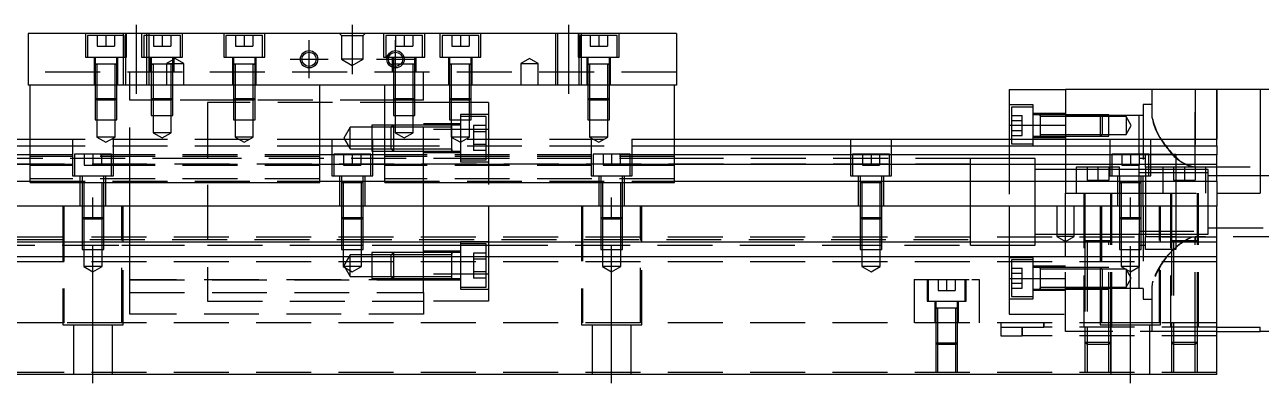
# Model space of a CAD drawing. Extents: x -20 to 626, y -284 to 102.
# Drawn here: x 124.2 to 410.3, y -239 to -156 of the extents above; entities that cross this region are included whole.
import ezdxf

# ---------------------------------------------------------------- set-up
doc = ezdxf.new("R2010")
doc.units = 0
doc.linetypes.add('CENTER', pattern=[50.8, 31.75, -6.35, 6.35, -6.35])
doc.linetypes.add('DASHED', pattern=[19.05, 12.7, -6.35])
doc.layers.get('0').update_dxf_attribs({"linetype": 'CONTINUOUS'})
doc.layers.add('CENTER', color=1, linetype='CENTER')

msp = doc.modelspace()

# ---------------------------------------------------------------- linework, layer by layer
at = {"color": 7, "linetype": 'CONTINUOUS'}
for p, q in [((125, -158.03), (125, -170.03)), ((275, -158.03), (125, -158.03)), ((275, -158.03), (275, -170.03)), ((209.9, -165.13), (209.9, -165.676966)), ((209.9, -165.676966), (209.9, -166.027498)), ((211.67033, -165.13), (211.229838, -165.13)), ((275, -170.03), (125, -170.03)), ((125.5, -192.53), (125.5, -170.03)), ((192.5, -192.53), (192.5, -170.03)), ((207.5, -192.53), (207.5, -170.03)), ((274.5, -192.53), (274.5, -170.03)), ((352, -171.03), (365, -171.03)), ((352, -171.03), (352, -179.24658)), ((400, -171.03), (365, -171.03)), ((365, -171.03), (365, -182.53)), ((400, -182.53), (400, -171.03)), ((410, -171.03), (400, -171.03)), ((410, -171.03), (410, -195.03)), ((445.5, -171.03), (410, -171.03)), ((352, -179.24658), (365, -179.24658)), ((352, -179.24658), (352, -182.53)), ((0, -182.53), (125.5, -182.53)), ((192.5, -182.53), (207.5, -182.53)), ((274.5, -182.53), (400, -182.53)), ((400, -184.069608), (400, -182.53)), ((0, -184.069608), (125.5, -184.069608)), ((192.5, -184.069608), (207.5, -184.069608)), ((274.5, -184.069608), (400, -184.069608)), ((400, -184.069608), (400, -186.15154)), ((125.5, -186.15154), (0, -186.15154)), ((125.5, -188.366666), (0, -188.366666)), ((207.5, -186.15154), (192.5, -186.15154)), ((207.5, -188.366666), (192.5, -188.366666)), ((400, -186.15154), (274.5, -186.15154)), ((400, -188.366666), (274.5, -188.366666)), ((400, -188.366666), (400, -186.15154)), ((400, -192.211934), (400, -188.366666)), ((0, -192.211934), (125.5, -192.211934)), ((125.5, -192.53), (192.5, -192.53)), ((192.5, -192.211934), (207.5, -192.211934)), ((207.5, -192.53), (274.5, -192.53)), ((274.5, -192.211934), (400, -192.211934)), ((400, -192.211934), (400, -198.03)), ((400, -195.03), (410, -195.03)), ((400, -198.03), (0, -198.03)), ((400, -206.33), (400, -198.03)), ((400, -206.33), (0, -206.33)), ((400, -209.73), (400, -206.33)), ((400, -209.73), (0, -209.73)), ((400, -237.03), (400, -209.73)), ((400, -226.03), (410, -226.03)), ((400, -227.03), (410, -227.03)), ((410, -227.03), (410, -226.03)), ((457.5, -227.03), (410, -227.03)), ((400, -237.03), (0, -237.03))]:
    msp.add_line(p, q, dxfattribs=at)
at = {"color": 3, "linetype": 'DASHED'}
for p, q in [((138.25, -158.03), (138.25, -163.53)), ((147.25, -158.53), (138.75, -158.53)), ((138.75, -158.53), (138.75, -163.53)), ((141, -158.53), (141, -161.03)), ((143, -158.53), (143, -161.03)), ((145, -158.53), (145, -161.03)), ((147.000006, -158.03), (147.000006, -170.03)), ((147.25, -163.53), (147.25, -158.53)), ((147.5, -158.03), (147.5, -170.03)), ((147.75, -163.53), (147.75, -158.03)), ((151.25, -158.03), (151.25, -163.53)), ((152.999994, -158.53), (151.75, -158.53)), ((151.75, -158.53), (151.75, -163.53)), ((152.5, -170.03), (152.5, -158.03)), ((152.999994, -170.03), (152.999994, -158.03)), ((160.25, -158.53), (152.999994, -158.53)), ((154, -158.53), (154, -161.03)), ((156, -158.53), (156, -161.03)), ((158, -158.53), (158, -161.03)), ((160.25, -163.53), (160.25, -158.53)), ((160.75, -163.53), (160.75, -158.03)), ((170.25, -158.03), (170.25, -163.53)), ((179.25, -158.53), (170.75, -158.53)), ((170.75, -158.53), (170.75, -163.53)), ((173, -158.53), (173, -161.03)), ((175, -158.53), (175, -161.03)), ((177, -158.53), (177, -161.03)), ((179.25, -163.53), (179.25, -158.53)), ((179.75, -163.53), (179.75, -158.03)), ((197.5, -158.53), (197, -158.03)), ((197.5, -158.53), (197.5, -164.03)), ((197.5, -158.53), (202.5, -158.53)), ((202.5, -158.53), (203, -158.03)), ((202.5, -164.03), (202.5, -158.53)), ((207.25, -158.03), (207.25, -163.53)), ((216.25, -158.53), (207.75, -158.53)), ((207.75, -158.53), (207.75, -163.53)), ((210, -158.53), (210, -161.03)), ((212, -158.53), (212, -161.03)), ((214, -158.53), (214, -161.03)), ((216.25, -163.53), (216.25, -158.53)), ((216.75, -163.53), (216.75, -158.03)), ((220.25, -158.03), (220.25, -163.53)), ((229.25, -158.53), (220.75, -158.53)), ((220.75, -158.53), (220.75, -163.53)), ((223, -158.53), (223, -161.03)), ((225, -158.53), (225, -161.03)), ((227, -158.53), (227, -161.03)), ((229.25, -163.53), (229.25, -158.53)), ((229.75, -163.53), (229.75, -158.03)), ((247.000006, -158.03), (247.000006, -170.03)), ((247.5, -158.03), (247.5, -170.03)), ((252.25, -158.03), (252.25, -163.53)), ((252.5, -170.03), (252.5, -158.03)), ((261.25, -158.53), (252.75, -158.53)), ((252.75, -158.53), (252.75, -163.53)), ((252.999994, -170.03), (252.999994, -158.03)), ((255, -158.53), (255, -161.03)), ((257, -158.53), (257, -161.03)), ((259, -158.53), (259, -161.03)), ((261.25, -163.53), (261.25, -158.53)), ((261.75, -163.53), (261.75, -158.03)), ((141, -161.03), (143, -161.03)), ((143, -161.03), (145, -161.03)), ((154, -161.03), (156, -161.03)), ((156, -161.03), (158, -161.03)), ((173, -161.03), (175, -161.03)), ((175, -161.03), (177, -161.03)), ((210, -161.03), (212, -161.03)), ((212, -161.03), (214, -161.03)), ((223, -161.03), (225, -161.03)), ((225, -161.03), (227, -161.03)), ((255, -161.03), (257, -161.03)), ((257, -161.03), (259, -161.03)), ((138.25, -163.53), (147.75, -163.53)), ((140.25, -163.53), (140.25, -170.03)), ((140.5, -163.53), (140.5, -165.13)), ((140.5, -165.125), (140.5, -165.13)), ((140.5, -165.13), (140.757448, -165.13)), ((140.757468, -165.13), (140.5, -165.13)), ((140.5, -165.13), (140.5, -165.135)), ((140.5, -165.13), (140.5, -170.02998)), ((145.242552, -165.13), (140.757468, -165.13)), ((140.9, -165.13), (140.9, -170.02998)), ((145.1, -170.02998), (145.1, -165.13)), ((145.5, -165.13), (145.242552, -165.13)), ((145.242602, -165.13), (145.5, -165.13)), ((145.5, -165.13), (145.5, -163.53)), ((145.5, -165.13), (145.5, -165.125)), ((145.5, -165.135), (145.5, -165.13)), ((145.5, -170.02998), (145.5, -165.13)), ((145.75, -170.03), (145.75, -163.53)), ((151.25, -163.53), (160.75, -163.53)), ((153.25, -163.53), (153.25, -167.03)), ((153.5, -163.53), (153.5, -165.13)), ((153.5, -165.125), (153.5, -165.13)), ((153.5, -165.13), (153.757448, -165.13)), ((153.757468, -165.13), (153.5, -165.13)), ((153.5, -165.13), (153.5, -165.135)), ((153.5, -165.13), (153.5, -167.02998)), ((158.5, -165.13), (153.757468, -165.13)), ((153.9, -165.13), (153.9, -167.02998)), ((159, -163.8753), (157, -165.03)), ((157, -165.03), (159, -165.03)), ((157, -165.03), (157, -170.03)), ((158.1, -167.02998), (158.1, -165.13)), ((158.5, -165.13), (158.5, -163.53)), ((158.5, -165.13), (158.5, -165.125)), ((158.5, -165.135), (158.5, -165.13)), ((158.5, -167.02998), (158.5, -165.13)), ((158.75, -167.03), (158.75, -163.53)), ((161, -165.03), (159, -163.8753)), ((159, -165.03), (161, -165.03)), ((161, -170.03), (161, -165.03)), ((170.25, -163.53), (179.75, -163.53)), ((172.25, -163.53), (172.25, -170.03)), ((172.5, -163.53), (172.5, -165.13)), ((172.5, -165.125), (172.5, -165.13)), ((172.5, -165.13), (172.757448, -165.13)), ((172.757468, -165.13), (172.5, -165.13)), ((172.5, -165.13), (172.5, -170.02998)), ((172.5, -165.13), (172.5, -165.135)), ((177.242552, -165.13), (172.757468, -165.13)), ((172.9, -165.13), (172.9, -170.02998)), ((177.1, -170.02998), (177.1, -165.13)), ((177.5, -165.13), (177.242552, -165.13)), ((177.242602, -165.13), (177.5, -165.13)), ((177.5, -165.13), (177.5, -163.53)), ((177.5, -165.13), (177.5, -165.125)), ((177.5, -170.02998), (177.5, -165.13)), ((177.5, -165.135), (177.5, -165.13)), ((177.75, -170.03), (177.75, -163.53)), ((202.5, -164.03), (197.5, -164.03)), ((197.5, -164.03), (200, -165.473376)), ((200, -165.473376), (202.5, -164.03)), ((207.25, -163.53), (216.75, -163.53)), ((209.25, -163.53), (209.25, -167.03)), ((209.5, -163.53), (209.5, -165.13)), ((209.5, -165.125), (209.5, -165.13)), ((209.757468, -165.13), (209.5, -165.13)), ((209.5, -165.13), (209.5, -165.135)), ((209.5, -165.13), (209.5, -165.602418)), ((209.5, -165.602418), (209.5, -165.966492)), ((211.229562, -165.13), (209.757468, -165.13)), ((211.669968, -165.13), (211.229562, -165.13)), ((214.242552, -165.13), (211.669968, -165.13)), ((214.1, -167.02998), (214.1, -165.13)), ((214.5, -165.13), (214.242552, -165.13)), ((214.5, -165.13), (214.5, -163.53)), ((214.5, -165.13), (214.5, -165.125)), ((214.5, -165.135), (214.5, -165.13)), ((214.5, -167.02998), (214.5, -165.13)), ((214.75, -167.03), (214.75, -163.53)), ((220.25, -163.53), (229.75, -163.53)), ((222.25, -163.53), (222.25, -170.03)), ((222.5, -163.53), (222.5, -165.13)), ((222.5, -165.125), (222.5, -165.13)), ((222.5, -165.13), (222.757448, -165.13)), ((222.757468, -165.13), (222.5, -165.13)), ((222.5, -165.13), (222.5, -165.135)), ((222.5, -165.13), (222.5, -170.02998)), ((227.242552, -165.13), (222.757468, -165.13)), ((222.9, -165.13), (222.9, -170.02998)), ((227.1, -170.02998), (227.1, -165.13)), ((227.5, -165.13), (227.242552, -165.13)), ((227.242602, -165.13), (227.5, -165.13)), ((227.5, -165.13), (227.5, -163.53)), ((227.5, -165.13), (227.5, -165.125)), ((227.5, -165.135), (227.5, -165.13)), ((227.5, -170.02998), (227.5, -165.13)), ((227.75, -170.03), (227.75, -163.53)), ((241, -163.8753), (239, -165.03)), ((239, -165.03), (241, -165.03)), ((239, -165.03), (239, -170.03)), ((243, -165.03), (241, -163.8753)), ((241, -165.03), (243, -165.03)), ((243, -170.03), (243, -165.03)), ((252.25, -163.53), (261.75, -163.53)), ((254.25, -163.53), (254.25, -170.03)), ((254.5, -163.53), (254.5, -165.13)), ((254.5, -165.125), (254.5, -165.13)), ((254.5, -165.13), (254.757448, -165.13)), ((254.757468, -165.13), (254.5, -165.13)), ((254.5, -165.13), (254.5, -165.135)), ((254.5, -165.13), (254.5, -170.02998)), ((259.242552, -165.13), (254.757468, -165.13)), ((254.9, -165.13), (254.9, -170.02998)), ((259.1, -170.02998), (259.1, -165.13)), ((259.5, -165.13), (259.242552, -165.13)), ((259.242602, -165.13), (259.5, -165.13)), ((259.5, -165.13), (259.5, -163.53)), ((259.5, -165.13), (259.5, -165.125)), ((259.5, -165.135), (259.5, -165.13)), ((259.5, -170.02998), (259.5, -165.13)), ((259.75, -170.03), (259.75, -163.53)), ((275, -167.03), (125, -167.03)), ((148.5, -170.03), (148.5, -167.03)), ((153.5, -167.03), (153.5, -173.13)), ((153.500006, -167.03), (153.500006, -173.13)), ((153.9, -167.03), (153.9, -173.53)), ((158.1, -173.53), (158.1, -167.03)), ((158.499994, -173.13), (158.499994, -167.03)), ((158.5, -173.13), (158.5, -167.03)), ((209.5, -165.966492), (209.5, -167.02998)), ((209.5, -167.03), (209.5, -173.13)), ((209.500006, -167.03), (209.500006, -173.13)), ((209.9, -166.027498), (209.9, -167.02998)), ((209.9, -167.03), (209.9, -173.53)), ((214.1, -170.03), (214.1, -167.03)), ((214.499994, -170.03), (214.499994, -167.03)), ((214.5, -170.03), (214.5, -167.03)), ((216.5, -170.03), (216.5, -167.03)), ((140.5, -170.03), (140.5, -173.13)), ((140.500006, -170.03), (140.500006, -173.130006)), ((140.9, -170.03), (140.9, -173.53)), ((145.1, -173.53), (145.1, -170.03)), ((145.499994, -173.130006), (145.499994, -170.03)), ((145.5, -173.13), (145.5, -170.03)), ((148.5, -192.53), (148.5, -170.03)), ((172.5, -170.03), (172.5, -173.13)), ((172.500006, -170.03), (172.500006, -173.130006)), ((172.9, -170.03), (172.9, -173.53)), ((177.1, -173.53), (177.1, -170.03)), ((177.499994, -173.130006), (177.499994, -170.03)), ((177.5, -173.13), (177.5, -170.03)), ((214.1, -173.53), (214.1, -170.03)), ((214.499994, -173.130006), (214.499994, -170.03)), ((214.5, -173.13), (214.5, -170.03)), ((216.5, -192.53), (216.5, -170.03)), ((222.5, -170.03), (222.5, -173.13)), ((222.500006, -170.03), (222.500006, -173.130006)), ((222.9, -170.03), (222.9, -173.53)), ((227.1, -173.53), (227.1, -170.03)), ((227.499994, -173.130006), (227.499994, -170.03)), ((227.5, -173.13), (227.5, -170.03)), ((254.5, -170.03), (254.5, -173.13)), ((254.500006, -170.03), (254.500006, -173.130006)), ((254.9, -170.03), (254.9, -173.53)), ((259.1, -173.53), (259.1, -170.03)), ((259.499994, -173.130006), (259.499994, -170.03)), ((259.5, -173.13), (259.5, -170.03)), ((385, -171.03), (385, -177.402214)), ((395, -188.952252), (395, -171.03)), ((395, -171.03), (395, -188.952252)), ((400, -171.03), (400, -182.53)), ((140.5, -173.13), (145.5, -173.13)), ((140.5, -173.13), (140.9, -173.53)), ((140.500006, -173.13002), (140.500006, -178.03)), ((145.1, -173.53), (140.9, -173.53)), ((140.9, -173.53002), (140.9, -178.03)), ((145.1, -173.53), (145.5, -173.13)), ((145.1, -178.03), (145.1, -173.53002)), ((145.499994, -178.03), (145.499994, -173.13002)), ((153.9, -173.53), (148.5, -173.53)), ((153.5, -173.13), (158.5, -173.13)), ((153.5, -173.13), (153.9, -173.53)), ((153.500006, -173.13002), (153.500006, -177.03)), ((158.1, -173.53), (153.9, -173.53)), ((153.9, -173.53002), (153.9, -177.03)), ((158.1, -173.53), (158.5, -173.13)), ((172.9, -173.53), (158.1, -173.53)), ((158.1, -177.03), (158.1, -173.53002)), ((158.499994, -177.03), (158.499994, -173.13002)), ((166.5, -174.03), (166.5, -220.03)), ((214.499994, -174.03), (166.5, -174.03)), ((172.5, -173.13), (177.5, -173.13)), ((172.5, -173.13), (172.9, -173.53)), ((172.500006, -173.13002), (172.500006, -178.03)), ((177.1, -173.53), (172.9, -173.53)), ((172.9, -173.53002), (172.9, -178.03)), ((177.1, -173.53), (177.5, -173.13)), ((209.9, -173.53), (177.1, -173.53)), ((177.1, -178.03), (177.1, -173.53002)), ((177.499994, -178.03), (177.499994, -173.13002)), ((209.5, -173.13), (214.5, -173.13)), ((209.5, -173.13), (209.9, -173.53)), ((209.500006, -173.13002), (209.500006, -177.03)), ((214.1, -173.53), (209.9, -173.53)), ((209.9, -173.53002), (209.9, -177.03)), ((214.1, -173.53), (214.5, -173.13)), ((216.5, -173.53), (214.1, -173.53)), ((214.1, -177.03), (214.1, -173.53002)), ((214.499994, -177.03), (214.499994, -173.13002)), ((216.5, -174.03), (214.499994, -174.03)), ((222.500006, -174.03), (216.5, -174.03)), ((222.5, -173.13), (227.5, -173.13)), ((222.5, -173.13), (222.9, -173.53)), ((222.500006, -173.13002), (222.500006, -178.03)), ((227.499994, -174.03), (222.500006, -174.03)), ((227.1, -173.53), (222.9, -173.53)), ((222.9, -173.53002), (222.9, -178.03)), ((227.1, -173.53), (227.5, -173.13)), ((227.1, -178.03), (227.1, -173.53002)), ((227.499994, -178.03), (227.499994, -173.13002)), ((231.5, -174.03), (227.499994, -174.03)), ((231.5, -174.03), (231.5, -180.2968)), ((254.5, -173.13), (259.5, -173.13)), ((254.5, -173.13), (254.9, -173.53)), ((254.500006, -173.13002), (254.500006, -178.03)), ((259.1, -173.53), (254.9, -173.53)), ((254.9, -173.53002), (254.9, -178.03)), ((259.1, -173.53), (259.5, -173.13)), ((259.1, -178.03), (259.1, -173.53002)), ((259.499994, -178.03), (259.499994, -173.13002)), ((153.500006, -177.03), (158.499994, -177.03)), ((153.9, -177.03), (153.9, -181.03)), ((158.1, -181.03), (158.1, -177.03)), ((209.500006, -177.03), (214.499994, -177.03)), ((209.9, -177.03), (209.9, -181.03)), ((214.1, -181.03), (214.1, -177.03)), ((225, -176.78), (225, -187.78)), ((231.5, -176.78), (225, -176.78)), ((227.499994, -177.28), (225, -177.28)), ((231, -177.28), (227.499994, -177.28)), ((231, -187.28), (231, -177.28)), ((357.5, -174.60233), (352, -174.60233)), ((352.5, -175.10233), (352.5, -179.35233)), ((357.5, -175.10233), (352.5, -175.10233)), ((352.5, -177.04293), (355, -177.04293)), ((355, -178.19763), (355, -177.04293)), ((357.5, -179.35233), (357.5, -174.60233)), ((365, -176.60233), (357.5, -176.60233)), ((359.1, -176.85233), (357.5, -176.85233)), ((359.1, -176.85233), (359.095, -176.85233)), ((359.1, -176.852326), (359.1, -176.853182)), ((359.1, -176.85233), (359.1, -177.10978)), ((359.1, -177.109798), (359.1, -176.85233)), ((364.99998, -176.85233), (359.1, -176.85233)), ((359.105, -176.85233), (359.1, -176.85233)), ((359.1, -177.10978), (359.1, -179.35233)), ((364.99998, -177.25233), (359.1, -177.25233)), ((373.1, -176.85233), (365, -176.85233)), ((373.100006, -176.852336), (365, -176.852336)), ((373.27767, -177.03), (365, -177.03)), ((373.5, -177.25233), (365, -177.25233)), ((373.1, -179.35233), (373.1, -176.85233)), ((373.5, -177.25233), (373.1, -176.85233)), ((375, -176.852336), (373.10002, -176.852336)), ((375, -177.03), (373.27767, -177.03)), ((373.5, -177.25233), (373.5, -181.45233)), ((375, -177.25233), (373.50002, -177.25233)), ((375, -181.852326), (375, -176.852336)), ((382, -177.03), (375, -177.03)), ((379, -177.25233), (375, -177.25233)), ((379, -177.25233), (379, -181.45233)), ((380.212436, -179.35233), (379, -177.25233)), ((382, -186.03), (382, -177.03)), ((383, -177.03), (382, -177.03)), ((383, -174.53), (383, -191.03)), ((385, -174.53), (383, -174.53)), ((140.500006, -178.03), (145.499994, -178.03)), ((140.9, -178.03), (140.9, -182.03)), ((145.1, -182.03), (145.1, -178.03)), ((172.500006, -178.03), (177.499994, -178.03)), ((172.9, -178.03), (172.9, -182.03)), ((177.1, -182.03), (177.1, -178.03)), ((199.5, -179.78), (198.056624, -182.28)), ((199.5, -184.78), (199.5, -179.78)), ((204.5, -179.78), (199.5, -179.78)), ((204.5, -179.280006), (204.5, -185.279994)), ((209.49998, -179.280006), (204.5, -179.280006)), ((208.99998, -179.78), (204.5, -179.78)), ((209.5, -179.28), (209, -179.78)), ((209, -184.78), (209, -179.78)), ((216.5, -179.78), (209, -179.78)), ((209.5, -179.28), (209.5, -185.28)), ((216.5, -179.28), (209.5, -179.28)), ((216.5, -179.280006), (209.5, -179.280006)), ((225, -178.98), (216.5, -178.98)), ((223.005, -179.28), (216.50002, -179.28)), ((223, -179.78), (216.50002, -179.78)), ((222.500006, -178.03), (227.499994, -178.03)), ((222.9, -178.03), (222.9, -182.03)), ((225, -179.28), (222.995, -179.28)), ((223, -179.78), (223, -179.279994)), ((223, -182.28), (223, -179.279994)), ((223, -185.280006), (223, -179.279994)), ((223, -184.78), (223, -179.78)), ((227.1, -182.03), (227.1, -178.03)), ((228, -179.393248), (228, -180.836624)), ((231, -179.393248), (228, -179.393248)), ((254.500006, -178.03), (259.499994, -178.03)), ((254.9, -178.03), (254.9, -182.03)), ((259.1, -182.03), (259.1, -178.03)), ((352.5, -178.19763), (355, -178.19763)), ((352.5, -179.35233), (352.5, -182.53)), ((355, -180.507032), (355, -178.19763)), ((357.5, -184.10233), (357.5, -179.35233)), ((359.1, -179.2023), (359.1, -179.48317)), ((359.1, -179.35233), (359.1, -181.119324)), ((373.1, -181.85233), (373.1, -179.35233)), ((379, -181.45233), (380.212436, -179.35233)), ((125.5, -182.53), (192.5, -182.53)), ((135.25, -182.53), (135.25, -191.03)), ((145.1, -182.03), (140.9, -182.03)), ((140.9, -182.03), (143, -183.242436)), ((143, -183.242436), (145.1, -182.03)), ((144.75, -191.03), (144.75, -182.53)), ((158.1, -181.03), (153.9, -181.03)), ((153.9, -181.03), (156, -182.242436)), ((156, -182.242436), (158.1, -181.03)), ((177.1, -182.03), (172.9, -182.03)), ((172.9, -182.03), (175, -183.242436)), ((175, -183.242436), (177.1, -182.03)), ((195.25, -182.53), (195.25, -191.03)), ((198.056624, -182.28), (199.5, -184.78)), ((204.75, -191.03), (204.75, -182.53)), ((207.5, -182.53), (274.5, -182.53)), ((214.1, -181.03), (209.9, -181.03)), ((209.9, -181.03), (212, -182.242436)), ((212, -182.242436), (214.1, -181.03)), ((231.5, -180.2968), (216.5, -180.2968)), ((227.1, -182.03), (222.9, -182.03)), ((222.9, -182.03), (225, -183.242436)), ((223, -184.930204), (223, -182.031394)), ((225, -183.242436), (227.1, -182.03)), ((231, -180.836624), (228, -180.836624)), ((228, -180.836624), (228, -183.723376)), ((231.5, -180.2968), (231.5, -198.03)), ((259.1, -182.03), (254.9, -182.03)), ((254.9, -182.03), (257, -183.242436)), ((255.25, -182.53), (255.25, -191.03)), ((257, -183.242436), (259.1, -182.03)), ((264.75, -191.03), (264.75, -182.53)), ((315.25, -182.53), (315.25, -191.03)), ((324.75, -191.03), (324.75, -182.53)), ((352, -182.53), (352, -198.03)), ((352.5, -180.507032), (355, -180.507032)), ((352.5, -181.661732), (355, -181.661732)), ((352.5, -182.53), (352.5, -183.60233)), ((355, -181.661732), (355, -180.507032)), ((357.5, -181.85233), (359.1, -181.85233)), ((357.5, -182.10233), (365, -182.10233)), ((359.095, -181.85233), (359.1, -181.85233)), ((359.1, -181.119324), (359.1, -181.594932)), ((359.1, -181.119328), (359.1, -181.852336)), ((359.1, -181.45233), (364.99998, -181.45233)), ((359.1, -181.594932), (359.1, -181.85233)), ((359.1, -181.85233), (364.99998, -181.85233)), ((359.1, -181.85233), (359.105, -181.85233)), ((365, -181.45233), (373.5, -181.45233)), ((365, -181.852326), (373.1, -181.852326)), ((365, -181.85233), (373.1, -181.85233)), ((365, -182.53), (365, -195.03)), ((373.1, -181.85233), (373.5, -181.45233)), ((373.10002, -181.852326), (375, -181.852326)), ((373.50002, -181.45233), (375, -181.45233)), ((375, -181.45233), (379, -181.45233)), ((375.25, -182.53), (375.25, -191.03)), ((384.75, -191.03), (384.75, -182.53)), ((125.5, -184.069608), (192.5, -184.069608)), ((199.5, -184.78), (204.5, -184.78)), ((204.5, -184.78), (208.99998, -184.78)), ((204.5, -185.279994), (209.49998, -185.279994)), ((207.5, -184.069608), (274.5, -184.069608)), ((209, -184.78), (209.5, -185.28)), ((209, -184.78), (216.5, -184.78)), ((209.5, -185.279994), (216.5, -185.279994)), ((209.5, -185.28), (216.5, -185.28)), ((216.5, -185.58), (225, -185.58)), ((216.50002, -184.78), (223, -184.78)), ((216.50002, -185.28), (223.005, -185.28)), ((222.995, -185.28), (225, -185.28)), ((223, -185.280006), (223, -184.78)), ((223, -185.28), (223, -184.930204)), ((223, -184.930204), (223, -185.28)), ((231, -183.723376), (228, -183.723376)), ((228, -183.723376), (228, -185.166752)), ((231, -185.166752), (228, -185.166752)), ((352, -184.10233), (357.5, -184.10233)), ((352.5, -183.60233), (357.5, -183.60233)), ((343, -188.28), (25, -188.28)), ((125.5, -187.03), (28, -187.03)), ((192.5, -186.15154), (125.5, -186.15154)), ((192.5, -186.55668), (125.5, -186.55668)), ((166.49998, -187.03), (125.5, -187.03)), ((192.5, -188.366666), (125.5, -188.366666)), ((192.5, -188.61), (125.5, -188.61)), ((144.25, -186.03), (135.75, -186.03)), ((135.75, -186.03), (135.75, -191.03)), ((138, -186.03), (138, -188.53)), ((138, -188.53), (140, -188.53)), ((140, -186.03), (140, -188.53)), ((140, -188.53), (142, -188.53)), ((142, -186.03), (142, -188.53)), ((144.25, -191.03), (144.25, -186.03)), ((231.5, -187.03), (166.5, -187.03)), ((204.25, -186.03), (195.75, -186.03)), ((195.75, -186.03), (195.75, -191.03)), ((198, -186.03), (198, -188.53)), ((198, -188.53), (200, -188.53)), ((200, -186.03), (200, -188.53)), ((200, -188.53), (202, -188.53)), ((202, -186.03), (202, -188.53)), ((204.25, -191.03), (204.25, -186.03)), ((274.5, -186.15154), (207.5, -186.15154)), ((274.5, -186.55668), (207.5, -186.55668)), ((274.5, -188.366666), (207.5, -188.366666)), ((274.5, -188.61), (207.5, -188.61)), ((225, -187.28), (231, -187.28)), ((225, -187.78), (231.5, -187.78)), ((274.5, -187.03), (231.50002, -187.03)), ((264.25, -186.03), (255.75, -186.03)), ((255.75, -186.03), (255.75, -191.03)), ((258, -186.03), (258, -188.53)), ((258, -188.53), (260, -188.53)), ((260, -186.03), (260, -188.53)), ((260, -188.53), (262, -188.53)), ((262, -186.03), (262, -188.53)), ((264.25, -191.03), (264.25, -186.03)), ((343, -187.03), (274.5, -187.03)), ((324.25, -186.03), (315.75, -186.03)), ((315.75, -186.03), (315.75, -191.03)), ((318, -186.03), (318, -188.53)), ((318, -188.53), (320, -188.53)), ((320, -186.03), (320, -188.53)), ((320, -188.53), (322, -188.53)), ((322, -186.03), (322, -188.53)), ((324.25, -191.03), (324.25, -186.03)), ((343, -187.03), (342.995, -187.03)), ((343, -187.030502), (343, -187.03)), ((352, -187.03), (343, -187.03)), ((343.005, -187.03), (343, -187.03)), ((343, -197.230066), (343, -187.030502)), ((358, -187.03), (352, -187.03)), ((358, -197.03), (358, -187.03)), ((384.25, -186.03), (375.75, -186.03)), ((375.75, -186.03), (375.75, -191.03)), ((378, -186.03), (378, -188.53)), ((378, -188.53), (380, -188.53)), ((380, -186.03), (380, -188.53)), ((380, -188.53), (382, -188.53)), ((382, -186.03), (382, -188.53)), ((383.5, -187.03), (382, -187.03)), ((382, -191.03), (382, -188.53)), ((383.5, -189.03), (383.5, -186.03)), ((384.25, -186.03), (390.5, -186.03)), ((384.25, -191.03), (384.25, -186.03)), ((390.5, -186.03), (390.5, -189.03)), ((135.25, -191.03), (144.75, -191.03)), ((137, -191.03), (137, -198.03)), ((137.5, -191.03), (137.5, -192.63)), ((142.5, -192.63), (142.5, -191.03)), ((143, -198.03), (143, -191.03)), ((195.25, -191.03), (204.75, -191.03)), ((197, -191.03), (197, -198.03)), ((197.5, -191.03), (197.5, -192.63)), ((202.5, -192.63), (202.5, -191.03)), ((203, -198.03), (203, -191.03)), ((255.25, -191.03), (264.75, -191.03)), ((257, -191.03), (257, -198.03)), ((257.5, -191.03), (257.5, -192.63)), ((262.5, -192.63), (262.5, -191.03)), ((263, -198.03), (263, -191.03)), ((315.25, -191.03), (324.75, -191.03)), ((317, -191.03), (317, -198.03)), ((317.5, -191.03), (317.5, -192.63)), ((322.5, -192.63), (322.5, -191.03)), ((323, -198.03), (323, -191.03)), ((365, -189.53), (358, -189.53)), ((367.5, -189.53), (365, -189.53)), ((375.75, -189.03), (367.5, -189.03)), ((367.5, -189.03), (367.5, -195.03)), ((375.75, -189.53), (367.5, -189.53)), ((370, -189.03), (370, -192.03)), ((372.5, -189.03), (372.5, -192.03)), ((375, -189.03), (375, -192.03)), ((375.25, -191.03), (384.75, -191.03)), ((377.5, -189.03), (375.75, -189.03)), ((377.5, -189.53), (375.75, -189.53)), ((377, -191.03), (377, -198.03)), ((377.5, -191.03), (377.5, -189.03)), ((382, -189.53), (377.5, -189.53)), ((377.5, -191.03), (377.5, -192.63)), ((382, -189.53), (381.995, -189.53)), ((382.005, -189.53), (382, -189.53)), ((383.5, -189.53), (382, -189.53)), ((383.5, -190.28), (382, -190.28)), ((382, -192.628864), (382, -191.03)), ((382.5, -192.63), (382.5, -191.03)), ((383, -198.03), (383, -191.03)), ((384.25, -189.03), (383.5, -189.03)), ((383.5, -189.03), (383.5, -191.03)), ((384.25, -189.53), (383.5, -189.53)), ((384.25, -190.28), (383.5, -190.28)), ((383.5, -191.03), (383.5, -195.03)), ((387.5, -189.03), (384.25, -189.03)), ((387.5, -189.53), (384.25, -189.53)), ((387.5, -190.28), (384.25, -190.28)), ((397.5, -189.03), (387.5, -189.03)), ((387.5, -189.03), (387.5, -195.03)), ((390.5, -189.53), (387.5, -189.53)), ((390.5, -190.28), (387.5, -190.28)), ((390, -189.03), (390, -192.03)), ((390.5, -189.03), (390.5, -195.03)), ((397.5, -189.53), (390.5, -189.53)), ((397.5, -190.28), (390.5, -190.28)), ((392.5, -189.03), (392.5, -192.03)), ((395, -188.952252), (435.5, -188.952252)), ((395, -189.03), (395, -192.03)), ((397.5, -195.03), (397.5, -189.03)), ((398, -189.53), (397.5, -189.53)), ((398, -190.28), (397.5, -190.28)), ((398, -195.03), (398, -189.53)), ((400, -191.03), (398, -191.03)), ((410, -191.03), (400, -191.03)), ((418, -191.03), (410, -191.03)), ((192.5, -191.707372), (125.5, -191.707372)), ((125.5, -192.211934), (192.5, -192.211934)), ((137.5, -192.625), (137.5, -192.63)), ((137.757468, -192.63), (137.5, -192.63)), ((137.5, -192.63), (137.5, -198.02998)), ((137.5, -192.63), (137.5, -192.635)), ((142.242552, -192.63), (137.757468, -192.63)), ((137.9, -192.63), (137.9, -198.02998)), ((142.1, -198.02998), (142.1, -192.63)), ((142.5, -192.63), (142.242552, -192.63)), ((142.5, -192.63), (142.5, -192.625)), ((142.5, -198.02998), (142.5, -192.63)), ((142.5, -192.635), (142.5, -192.63)), ((148.5, -198.03), (148.5, -192.53)), ((197.5, -192.625), (197.5, -192.63)), ((197.757468, -192.63), (197.5, -192.63)), ((197.5, -192.63), (197.5, -198.02998)), ((197.5, -192.63), (197.5, -192.635)), ((202.242552, -192.63), (197.757468, -192.63)), ((197.9, -192.63), (197.9, -198.02998)), ((202.1, -198.02998), (202.1, -192.63)), ((202.5, -192.63), (202.242552, -192.63)), ((202.5, -192.63), (202.5, -192.625)), ((202.5, -198.02998), (202.5, -192.63)), ((202.5, -192.635), (202.5, -192.63)), ((274.5, -191.707372), (207.5, -191.707372)), ((207.5, -192.211934), (274.5, -192.211934)), ((216.5, -198.03), (216.5, -192.53)), ((257.5, -192.625), (257.5, -192.63)), ((257.757468, -192.63), (257.5, -192.63)), ((257.5, -192.63), (257.5, -198.02998)), ((257.5, -192.63), (257.5, -192.635)), ((262.242552, -192.63), (257.757468, -192.63)), ((257.9, -192.63), (257.9, -198.02998)), ((262.1, -198.02998), (262.1, -192.63)), ((262.5, -192.63), (262.242552, -192.63)), ((262.5, -192.63), (262.5, -192.625)), ((262.5, -198.02998), (262.5, -192.63)), ((262.5, -192.635), (262.5, -192.63)), ((317.5, -192.625), (317.5, -192.63)), ((317.757468, -192.63), (317.5, -192.63)), ((317.5, -192.63), (317.5, -198.02998)), ((317.5, -192.63), (317.5, -192.635)), ((322.242552, -192.63), (317.757468, -192.63)), ((317.9, -192.63), (317.9, -198.02998)), ((322.1, -198.02998), (322.1, -192.63)), ((322.5, -192.63), (322.242552, -192.63)), ((322.5, -192.63), (322.5, -192.625)), ((322.5, -198.02998), (322.5, -192.63)), ((322.5, -192.635), (322.5, -192.63)), ((370, -192.03), (372.5, -192.03)), ((372.5, -192.03), (375, -192.03)), ((377.5, -192.625), (377.5, -192.63)), ((377.5, -192.63), (377.757448, -192.63)), ((377.757468, -192.63), (377.5, -192.63)), ((377.5, -192.63), (377.5, -198.02998)), ((377.5, -192.63), (377.5, -192.635)), ((382.242552, -192.63), (377.757468, -192.63)), ((377.9, -192.63), (377.9, -198.02998)), ((382, -195.03), (382, -192.628864)), ((382.1, -198.02998), (382.1, -192.63)), ((382.5, -192.63), (382.242552, -192.63)), ((382.242602, -192.63), (382.5, -192.63)), ((382.5, -192.63), (382.5, -192.625)), ((382.5, -198.02998), (382.5, -192.63)), ((382.5, -192.635), (382.5, -192.63)), ((390, -192.03), (392.5, -192.03)), ((392.5, -192.03), (395, -192.03)), ((343, -207.03), (343, -197.230066)), ((358, -198.03), (358, -197.03)), ((365, -198.03), (365, -195.03)), ((365, -195.03), (377.5, -195.03)), ((369.25, -195.03), (369.25, -226.03)), ((369.5, -195.03), (369.5, -198.03)), ((375.5, -206.035), (375.5, -195.03)), ((375.75, -226.03), (375.75, -195.03)), ((377.5, -195.03), (377.9, -195.03)), ((377.9, -195.03), (382.1, -195.03)), ((382, -197.03), (382, -195.03)), ((382, -217.03), (382, -197.03)), ((382.1, -195.03), (382.5, -195.03)), ((382.5, -195.03), (400, -195.03)), ((383.5, -195.03), (383.5, -205.03)), ((389.25, -195.03), (389.25, -226.03)), ((389.5, -195.03), (389.5, -206.035)), ((390.5, -195.03), (390.5, -205.03)), ((395.5, -206.035), (395.5, -195.03)), ((395.75, -226.03), (395.75, -195.03)), ((398, -197.03), (398, -195.03)), ((398, -204.53), (398, -197.03)), ((133, -198.03), (133, -225.53)), ((133.291796, -198.03), (133.291796, -225.03)), ((137.5, -198.03), (137.5, -200.63)), ((137.500006, -198.03), (137.500006, -200.630006)), ((137.9, -198.03), (137.9, -201.03)), ((142.1, -201.03), (142.1, -198.03)), ((142.499994, -200.630006), (142.499994, -198.03)), ((142.5, -200.63), (142.5, -198.03)), ((146.708204, -225.03), (146.708204, -198.03)), ((147, -225.53), (147, -198.03)), ((148.5, -206.33), (148.5, -198.03)), ((197.5, -198.03), (197.5, -200.63)), ((197.500006, -198.03), (197.500006, -200.630006)), ((197.9, -198.03), (197.9, -201.03)), ((202.1, -201.03), (202.1, -198.03)), ((202.499994, -200.630006), (202.499994, -198.03)), ((202.5, -200.63), (202.5, -198.03)), ((216.5, -206.33), (216.5, -198.03)), ((231.5, -198.03), (231.5, -201.03)), ((253, -198.03), (253, -225.53)), ((253.291796, -198.03), (253.291796, -225.03)), ((257.5, -198.03), (257.5, -200.63)), ((257.500006, -198.03), (257.500006, -200.630006)), ((257.9, -198.03), (257.9, -201.03)), ((262.1, -201.03), (262.1, -198.03)), ((262.499994, -200.630006), (262.499994, -198.03)), ((262.5, -200.63), (262.5, -198.03)), ((266.708204, -225.03), (266.708204, -198.03)), ((267, -225.53), (267, -198.03)), ((317.5, -198.03), (317.5, -200.63)), ((317.500006, -198.03), (317.500006, -200.630006)), ((317.9, -198.03), (317.9, -201.03)), ((322.1, -201.03), (322.1, -198.03)), ((322.499994, -200.630006), (322.499994, -198.03)), ((322.5, -200.63), (322.5, -198.03)), ((352, -198.03), (352, -206.33)), ((358, -206.33), (358, -198.03)), ((363, -198.03), (363, -205.03)), ((365, -206.33), (365, -198.03)), ((367, -205.03), (367, -198.03)), ((369.5, -198.03), (369.5, -206.03)), ((373, -198.03), (373, -225.53)), ((373.291796, -198.03), (373.291796, -225.03)), ((377.5, -198.03), (377.5, -200.63)), ((377.500006, -198.03), (377.500006, -200.630006)), ((377.9, -198.03), (377.9, -201.03)), ((382.1, -201.03), (382.1, -198.03)), ((382.499994, -200.630006), (382.499994, -198.03)), ((382.5, -200.63), (382.5, -198.03)), ((383, -198.03), (383, -219.53)), ((386.708204, -225.03), (386.708204, -198.03)), ((387, -225.53), (387, -198.03)), ((137.5, -200.63), (142.5, -200.63)), ((137.5, -200.63), (137.9, -201.03)), ((137.500006, -200.63002), (137.500006, -206.33)), ((142.1, -201.03), (137.9, -201.03)), ((137.9, -201.03002), (137.9, -208.03)), ((142.1, -201.03), (142.5, -200.63)), ((142.1, -208.03), (142.1, -201.03002)), ((142.499994, -206.33), (142.499994, -200.63002)), ((197.5, -200.63), (202.5, -200.63)), ((197.5, -200.63), (197.9, -201.03)), ((197.500006, -200.63002), (197.500006, -206.33)), ((202.1, -201.03), (197.9, -201.03)), ((197.9, -201.03002), (197.9, -208.03)), ((202.1, -201.03), (202.5, -200.63)), ((202.1, -208.03), (202.1, -201.03002)), ((202.499994, -206.33), (202.499994, -200.63002)), ((231.5, -201.03), (231.5, -206.33)), ((257.5, -200.63), (262.5, -200.63)), ((257.5, -200.63), (257.9, -201.03)), ((257.500006, -200.63002), (257.500006, -206.33)), ((262.1, -201.03), (257.9, -201.03)), ((257.9, -201.03002), (257.9, -208.03)), ((262.1, -201.03), (262.5, -200.63)), ((262.1, -208.03), (262.1, -201.03002)), ((262.499994, -206.33), (262.499994, -200.63002)), ((317.5, -200.63), (322.5, -200.63)), ((317.5, -200.63), (317.9, -201.03)), ((317.500006, -200.63002), (317.500006, -206.33)), ((322.1, -201.03), (317.9, -201.03)), ((317.9, -201.03002), (317.9, -208.03)), ((322.1, -201.03), (322.5, -200.63)), ((322.1, -208.03), (322.1, -201.03002)), ((322.499994, -206.33), (322.499994, -200.63002)), ((377.5, -200.63), (382.5, -200.63)), ((377.5, -200.63), (377.9, -201.03)), ((377.500006, -200.63002), (377.500006, -206.33)), ((382.1, -201.03), (377.9, -201.03)), ((377.9, -201.03002), (377.9, -208.03)), ((382.1, -201.03), (382.5, -200.63)), ((382.1, -208.03), (382.1, -201.03002)), ((382.499994, -206.33), (382.499994, -200.63002)), ((398, -203.03), (418, -203.03)), ((400, -205.18), (0, -205.18)), ((25, -205.78), (343, -205.78)), ((358, -204.53), (365, -204.53)), ((367, -205.03), (363, -205.03)), ((363, -205.03), (365, -206.1847)), ((365, -204.53), (369.5, -204.53)), ((365, -206.1847), (367, -205.03)), ((369.5, -204.53), (382.005, -204.53)), ((381.995, -204.53), (390.5, -204.53)), ((382, -203.78), (398, -203.78)), ((382.005, -204.53), (390.5, -204.53)), ((383.5, -205.03), (390.5, -205.03)), ((383.5, -208.03), (383.5, -205.03)), ((390.5, -204.53), (398, -204.53)), ((390.5, -205.03), (390.5, -208.03)), ((394.072778, -205.218996), (394.258914, -205.178876)), ((395, -205.107748), (394.255708, -205.17949)), ((394.258914, -205.178876), (395, -205.107748)), ((435.5, -205.107748), (395, -205.107748)), ((395, -206.02998), (395, -205.107748)), ((395, -205.107748), (395, -206.02998)), ((56.708204, -207.03), (133.291796, -207.03)), ((133.291796, -207.03), (146.708204, -207.03)), ((137.500006, -206.33), (137.500006, -208.03)), ((137.500006, -207.03), (142.499994, -207.03)), ((137.500006, -208.03), (142.499994, -208.03)), ((137.9, -208.03), (137.9, -212.03)), ((142.1, -212.03), (142.1, -208.03)), ((142.499994, -208.03), (142.499994, -206.33)), ((146.708204, -207.03), (148.5, -207.03)), ((148.5, -209.73), (148.5, -206.33)), ((148.5, -207.03), (166.49998, -207.03)), ((166.5, -207.029994), (216.5, -207.029994)), ((166.5, -207.03), (216.5, -207.03)), ((197.500006, -206.33), (197.500006, -208.03)), ((197.500006, -207.03), (202.499994, -207.03)), ((197.500006, -208.03), (202.499994, -208.03)), ((197.9, -208.03), (197.9, -212.03)), ((202.1, -212.03), (202.1, -208.03)), ((202.499994, -208.03), (202.499994, -206.33)), ((204.5, -208.780006), (204.5, -214.779994)), ((209.49998, -208.780006), (204.5, -208.780006)), ((209.5, -208.78), (209, -209.28)), ((209.5, -208.78), (209.5, -214.78)), ((216.5, -208.78), (209.5, -208.78)), ((216.5, -208.780006), (209.5, -208.780006)), ((216.5, -209.73), (216.5, -206.33)), ((216.5, -207.029994), (225, -207.029994)), ((216.5, -207.03), (225, -207.03)), ((225, -208.48), (216.5, -208.48)), ((223.005, -208.78), (216.50002, -208.78)), ((225, -208.78), (222.995, -208.78)), ((223, -208.78), (223, -209.12965)), ((223, -209.129602), (223, -208.78)), ((223, -208.78), (223, -209.12965)), ((223, -209.129602), (223, -208.78)), ((225, -206.28), (225, -217.28)), ((231.5, -206.28), (225, -206.28)), ((227.500006, -206.78), (225, -206.78)), ((225, -207.029994), (227.500006, -207.029994)), ((225, -207.03), (227.500006, -207.03)), ((231, -206.78), (227.500006, -206.78)), ((227.500006, -207.029994), (231, -207.029994)), ((227.500006, -207.03), (231, -207.03)), ((231, -208.03), (231, -206.78)), ((231, -207.029994), (231.5, -207.029994)), ((231, -207.03), (231.5, -207.03)), ((231, -209.73), (231, -208.03)), ((231.5, -206.33), (231.5, -208.03)), ((231.5, -208.03), (231.5, -209.73)), ((231.50002, -207.03), (232.499994, -207.03)), ((232.499994, -207.03), (343.005, -207.03)), ((257.500006, -206.33), (257.500006, -208.03)), ((257.500006, -207.03), (262.499994, -207.03)), ((257.500006, -208.03), (262.499994, -208.03)), ((257.9, -208.03), (257.9, -212.03)), ((262.1, -212.03), (262.1, -208.03)), ((262.499994, -208.03), (262.499994, -206.33)), ((317.500006, -206.33), (317.500006, -208.03)), ((317.500006, -207.03), (322.499994, -207.03)), ((317.500006, -208.03), (322.499994, -208.03)), ((317.9, -208.03), (317.9, -212.03)), ((322.1, -212.03), (322.1, -208.03)), ((322.499994, -208.03), (322.499994, -206.33)), ((342.995, -207.03), (343.291796, -207.03)), ((343.291796, -207.03), (352, -207.03)), ((352, -206.33), (352, -209.73)), ((352, -207.03), (356.708204, -207.03)), ((356.708204, -207.03), (358, -207.03)), ((358, -207.03), (358, -206.33)), ((365, -209.73), (365, -206.33)), ((375.500006, -206.03), (369.499994, -206.03)), ((375.500006, -206.03), (369.499994, -206.03)), ((369.5, -206.025), (369.5, -206.03)), ((369.849602, -206.03), (369.5, -206.03)), ((369.5, -206.03), (369.5, -206.33)), ((369.5, -206.03), (369.5, -206.035)), ((369.5, -206.33), (369.5, -209.73)), ((370, -206.03), (370, -206.33)), ((370, -206.33), (370, -209.73)), ((375, -226.02998), (375, -206.03)), ((375.5, -206.03), (375.15035, -206.03)), ((375.5, -226.02998), (375.5, -206.025)), ((377.500006, -206.33), (377.500006, -208.03)), ((377.500006, -208.03), (382.499994, -208.03)), ((377.9, -208.03), (377.9, -212.03)), ((382, -207.03), (383.5, -207.03)), ((382.1, -212.03), (382.1, -208.03)), ((382.499994, -208.03), (382.499994, -206.33)), ((390.5, -208.03), (383.5, -208.03)), ((389.5, -206.025), (389.5, -226.02998)), ((389.5, -206.03), (389.84965, -206.03)), ((389.849602, -206.03), (389.5, -206.03)), ((395.15035, -206.03), (389.849602, -206.03)), ((390, -206.03), (390, -226.02998)), ((395, -226.02998), (395, -206.03)), ((395.150204, -206.03), (395.5, -206.03)), ((395.5, -206.03), (395.15035, -206.03)), ((395.5, -226.02998), (395.5, -206.025)), ((400, -210.88), (0, -210.88)), ((148.5, -218.03), (148.5, -209.73)), ((199.5, -209.28), (198.056624, -211.78)), ((199.5, -214.28), (199.5, -209.28)), ((204.5, -209.28), (199.5, -209.28)), ((208.99998, -209.28), (204.5, -209.28)), ((209, -214.28), (209, -209.28)), ((216.5, -209.28), (209, -209.28)), ((216.5, -218.03), (216.5, -209.73)), ((223, -209.28), (216.50002, -209.28)), ((223, -209.72965), (223, -209.129602)), ((223, -209.73), (223, -209.28)), ((223, -211.61996), (223, -209.72965)), ((223, -214.430204), (223, -211.61996)), ((228, -208.893248), (228, -210.336624)), ((231, -208.893248), (228, -208.893248)), ((231, -210.336624), (228, -210.336624)), ((228, -210.336624), (228, -213.223376)), ((231, -216.78), (231, -209.73)), ((231.5, -209.73), (231.5, -213.7632)), ((352, -209.73), (352, -214.81342)), ((357.5, -209.95767), (352, -209.95767)), ((352.5, -210.45767), (352.5, -214.70767)), ((356.708204, -210.45767), (352.5, -210.45767)), ((357.5, -210.45767), (356.708204, -210.45767)), ((357.5, -214.70767), (357.5, -209.95767)), ((365, -226.03), (365, -209.73)), ((369.5, -209.73), (369.5, -226.02998)), ((370, -209.73), (370, -226.02998)), ((142.1, -212.03), (137.9, -212.03)), ((137.9, -212.03), (140, -213.242436)), ((140, -213.242436), (142.1, -212.03)), ((202.1, -212.03), (197.9, -212.03)), ((197.9, -212.03), (200, -213.242436)), ((198.056624, -211.78), (199.5, -214.28)), ((199.5, -214.28), (204.5, -214.28)), ((200, -213.242436), (202.1, -212.03)), ((204.5, -214.28), (208.99998, -214.28)), ((209, -214.28), (216.5, -214.28)), ((209, -214.28), (209.5, -214.78)), ((231.5, -213.7632), (216.5, -213.7632)), ((216.50002, -214.28), (223, -214.28)), ((223, -214.780006), (223, -214.28)), ((223, -214.78), (223, -214.430204)), ((231, -213.223376), (228, -213.223376)), ((228, -213.223376), (228, -214.666752)), ((231.5, -213.7632), (231.5, -220.03)), ((262.1, -212.03), (257.9, -212.03)), ((257.9, -212.03), (260, -213.242436)), ((260, -213.242436), (262.1, -212.03)), ((322.1, -212.03), (317.9, -212.03)), ((317.9, -212.03), (320, -213.242436)), ((320, -213.242436), (322.1, -212.03)), ((352.5, -212.398268), (355, -212.398268)), ((352.5, -213.552968), (355, -213.552968)), ((355, -213.552968), (355, -212.398268)), ((355, -215.86237), (355, -213.552968)), ((365, -211.95767), (357.5, -211.95767)), ((359.1, -212.20767), (357.5, -212.20767)), ((359.1, -212.20767), (359.095, -212.20767)), ((359.1, -212.207664), (359.1, -212.60767)), ((359.1, -212.20767), (359.1, -212.465118)), ((359.1, -212.465136), (359.1, -212.20767)), ((364.99998, -212.20767), (359.1, -212.20767)), ((359.105, -212.20767), (359.1, -212.20767)), ((359.1, -212.465118), (359.1, -214.70767)), ((364.99998, -212.60767), (359.1, -212.60767)), ((369.5, -212.20767), (365, -212.20767)), ((369.5, -212.207674), (365, -212.207674)), ((369.5, -212.60767), (365, -212.60767)), ((370, -212.20767), (369.5, -212.20767)), ((370, -212.207674), (369.5, -212.207674)), ((370, -212.60767), (369.5, -212.60767)), ((373.1, -212.20767), (370, -212.20767)), ((373.1, -212.207674), (370, -212.207674)), ((373.5, -212.60767), (370, -212.60767)), ((373.1, -214.70767), (373.1, -212.20767)), ((373.5, -212.60767), (373.1, -212.20767)), ((375, -212.207674), (373.10002, -212.207674)), ((373.5, -212.60767), (373.5, -214.70767)), ((375, -212.60767), (373.50002, -212.60767)), ((379, -212.60767), (375, -212.60767)), ((382.1, -212.03), (377.9, -212.03)), ((377.9, -212.03), (380, -213.242436)), ((379, -212.60767), (379, -216.80767)), ((380.212436, -214.70767), (379, -212.60767)), ((380, -213.242436), (382.1, -212.03)), ((148.5, -215.120052), (216.5, -215.120052)), ((216.5, -215.120052), (148.5, -215.120052)), ((204.5, -214.779994), (209.49998, -214.779994)), ((209.5, -214.779994), (216.5, -214.779994)), ((209.5, -214.78), (216.5, -214.78)), ((216.5, -215.08), (225, -215.08)), ((216.50002, -214.78), (223, -214.78)), ((222.995, -214.78), (223, -214.78)), ((223, -214.78), (225, -214.78)), ((223, -214.78), (223.005, -214.78)), ((225, -216.78), (231, -216.78)), ((225, -217.28), (231.5, -217.28)), ((231, -214.666752), (228, -214.666752)), ((330, -215.03), (343.291796, -215.03)), ((330, -215.03), (330, -225.03)), ((333, -215.03), (333, -220.03)), ((333.25, -215.03), (333.25, -220.03)), ((335.5, -215.03), (335.5, -217.53)), ((337.5, -215.03), (337.5, -217.53)), ((339.5, -215.03), (339.5, -217.53)), ((341.75, -220.03), (341.75, -215.03)), ((342, -220.03), (342, -215.03)), ((343.291796, -215.03), (345, -215.03)), ((345, -215.03), (345, -225.03)), ((352, -214.81342), (352, -223.03)), ((352, -214.81342), (356.708204, -214.81342)), ((352.5, -214.70767), (352.5, -218.95767)), ((352.5, -215.86237), (355, -215.86237)), ((352.5, -217.01707), (355, -217.01707)), ((355, -217.01707), (355, -215.86237)), ((356.708204, -214.81342), (365, -214.81342)), ((357.5, -219.45767), (357.5, -214.70767)), ((357.5, -217.20767), (359.105, -217.20767)), ((359.095, -217.20767), (364.99998, -217.20767)), ((359.1, -214.565624), (359.1, -214.849714)), ((359.1, -214.70767), (359.1, -216.950272)), ((359.1, -216.80767), (359.1, -217.207674)), ((359.1, -216.80767), (364.99998, -216.80767)), ((359.1, -217.20767), (359.1, -216.95022)), ((359.1, -216.950272), (359.1, -217.20767)), ((359.1, -216.950272), (359.1, -217.20767)), ((365, -216.80767), (369.5, -216.80767)), ((365, -217.03), (369.5, -217.03)), ((365, -217.207664), (369.5, -217.207664)), ((365, -217.20767), (369.5, -217.20767)), ((369.5, -216.80767), (370, -216.80767)), ((369.5, -217.03), (370, -217.03)), ((369.5, -217.207664), (370, -217.207664)), ((369.5, -217.20767), (370, -217.20767)), ((370, -216.80767), (373.5, -216.80767)), ((370, -217.03), (382, -217.03)), ((370, -217.207664), (373.1, -217.207664)), ((370, -217.20767), (373.1, -217.20767)), ((373.1, -217.20767), (373.1, -214.70767)), ((373.1, -217.20767), (373.5, -216.80767)), ((373.10002, -217.207664), (375, -217.207664)), ((373.5, -214.70767), (373.5, -216.80767)), ((373.50002, -216.80767), (375, -216.80767)), ((375, -216.80767), (379, -216.80767)), ((379, -216.80767), (380.212436, -214.70767)), ((382, -217.03), (383, -217.03)), ((385, -216.657786), (385, -227.03)), ((148.5, -218.03), (216.5, -218.03)), ((148.5, -223.03), (148.5, -218.03)), ((166.5, -220.03), (216.5, -220.03)), ((216.5, -218.03), (216.5, -223.03)), ((231.5, -220.03), (216.5, -220.03)), ((333, -220.03), (342, -220.03)), ((334.75, -220.03), (334.75, -225.03)), ((335, -220.03), (335, -221.635)), ((335.5, -217.53), (337.5, -217.53)), ((337.5, -217.53), (339.5, -217.53)), ((340, -221.635), (340, -220.03)), ((340.25, -225.03), (340.25, -220.03)), ((352, -219.45767), (357.5, -219.45767)), ((352.5, -218.95767), (357.5, -218.95767)), ((357.5, -217.45767), (365, -217.45767)), ((383, -219.53), (385, -219.53)), ((216.5, -223.03), (148.5, -223.03)), ((335, -221.625), (335, -225.02998)), ((335, -221.63), (335.257448, -221.63)), ((335.257468, -221.63), (335, -221.63)), ((339.742552, -221.63), (335.257468, -221.63)), ((335.4, -221.63), (335.4, -225.02998)), ((339.6, -225.02998), (339.6, -221.63)), ((340, -221.63), (339.742552, -221.63)), ((339.742602, -221.63), (340, -221.63)), ((340, -225.02998), (340, -221.625)), ((352, -223.03), (365, -223.03)), ((400, -225.03), (0, -225.03)), ((133, -225.53), (140, -225.53)), ((146.708204, -225.03), (133.291796, -225.03)), ((135.5, -225.53), (135.5, -237.03)), ((140, -225.53), (147, -225.53)), ((144.5, -237.03), (144.5, -225.53)), ((253, -225.53), (260, -225.53)), ((266.708204, -225.03), (253.291796, -225.03)), ((255.5, -225.53), (255.5, -237.03)), ((260, -225.53), (267, -225.53)), ((264.5, -237.03), (264.5, -225.53)), ((335, -225.03), (335, -229.63)), ((335.000006, -225.03), (335.000006, -229.630006)), ((335.4, -225.03), (335.4, -230.03)), ((339.6, -230.03), (339.6, -225.03)), ((339.999994, -229.630006), (339.999994, -225.03)), ((340, -229.63), (340, -225.03)), ((350, -225.03), (350, -226.03)), ((360, -226.03), (360, -225.03)), ((360, -225.03), (360, -226.03)), ((373, -225.53), (380, -225.53)), ((386.708204, -225.03), (373.291796, -225.03)), ((375.5, -225.53), (375.5, -237.03)), ((380, -225.53), (387, -225.53)), ((384.5, -237.03), (384.5, -225.53)), ((350, -226.03), (360, -226.03)), ((350, -226.03), (350, -228.03)), ((350, -228.03), (355, -228.03)), ((355, -228.03), (355, -226.03)), ((355, -226.03), (355, -228.03)), ((400, -228.03), (355, -228.03)), ((400, -226.03), (360, -226.03)), ((365, -227.03), (365, -226.03)), ((395, -227.03), (365, -227.03)), ((369.5, -226.03), (369.5, -229.53)), ((369.500006, -226.03), (369.500006, -229.530006)), ((370, -226.03), (370, -230.03)), ((375, -230.03), (375, -226.03)), ((375.499994, -229.530006), (375.499994, -226.03)), ((375.5, -229.53), (375.5, -226.03)), ((389.5, -226.03), (389.5, -229.53)), ((389.500006, -226.03), (389.500006, -229.530006)), ((390, -226.03), (390, -230.03)), ((395, -230.03), (395, -226.03)), ((395.5, -227.03), (395, -227.03)), ((395.499994, -229.530006), (395.499994, -226.03)), ((395.5, -229.53), (395.5, -226.03)), ((400, -227.03), (395.5, -227.03)), ((335, -229.63), (340, -229.63)), ((335, -229.63), (335.4, -230.03)), ((335.000006, -229.63002), (335.000006, -236.53)), ((339.6, -230.03), (335.4, -230.03)), ((335.4, -230.03002), (335.4, -236.53)), ((339.6, -230.03), (340, -229.63)), ((339.6, -236.53), (339.6, -230.03002)), ((339.999994, -236.53), (339.999994, -229.63002)), ((369.5, -229.53), (375.5, -229.53)), ((369.5, -229.53), (370, -230.03)), ((369.500006, -229.53002), (369.500006, -236.53)), ((375, -230.03), (370, -230.03)), ((370, -230.03002), (370, -236.53)), ((375, -230.03), (375.5, -229.53)), ((375, -236.53), (375, -230.03002)), ((375.499994, -236.53), (375.499994, -229.53002)), ((389.5, -229.53), (395.5, -229.53)), ((389.5, -229.53), (390, -230.03)), ((389.500006, -229.53002), (389.500006, -236.53)), ((395, -230.03), (390, -230.03)), ((390, -230.03002), (390, -236.53)), ((395, -230.03), (395.5, -229.53)), ((395, -236.53), (395, -230.03002)), ((395.499994, -236.53), (395.499994, -229.53002)), ((400, -236.53), (6.499992, -236.53))]:
    msp.add_line(p, q, dxfattribs=at)
at = {"color": 3, "linetype": 'CONTINUOUS'}
for centre in [(190, -164.03), (210, -164.03)]:
    msp.add_circle(centre, 2, dxfattribs=at)
at = {"color": 7, "linetype": 'CONTINUOUS'}
for centre in [(190, -164.03), (210, -164.03)]:
    msp.add_circle(centre, 1.65, dxfattribs=at)
at = {"color": 3, "linetype": 'DASHED'}
for centre, radius, start, end in [((397.917859, -175.180248), 13.107563, 189.759785, 221.86184955), ((401.674954, -173.657528), 17.090252, 192.656903, 229.161821), ((396.823107, -179.295691), 9.827151, 208.11991306, 259.3087055), ((395.637516, -182.273702), 6.70891, 220.013548, 264.547231), ((402.0613, -220.872635), 17.574211, 117.03658446, 166.12340483), ((401.78864, -220.975156), 17.499947, 115.49641242, 161.42811956), ((389.622059, -216.749601), 4.622971, 163.04601178, 178.86199356)]:
    msp.add_arc(centre, radius, start, end, dxfattribs=at)
at = {"layer": 'CENTER', "color": 1, "linetype": 'CENTER'}
for p, q in [((150, -156.03), (150, -172.03)), ((200, -156.03), (200, -167.473376)), ((250, -156.03), (250, -172.03)), ((190, -168.43), (190, -159.63)), ((210, -168.43), (210, -159.63)), ((185.6, -164.03), (194.4, -164.03)), ((205.6, -164.03), (214.4, -164.03)), ((140, -239.03), (140, -196.03)), ((260, -239.03), (260, -196.03)), ((380, -239.03), (380, -196.03))]:
    msp.add_line(p, q, dxfattribs=at)

doc.saveas('drawing.dxf')
